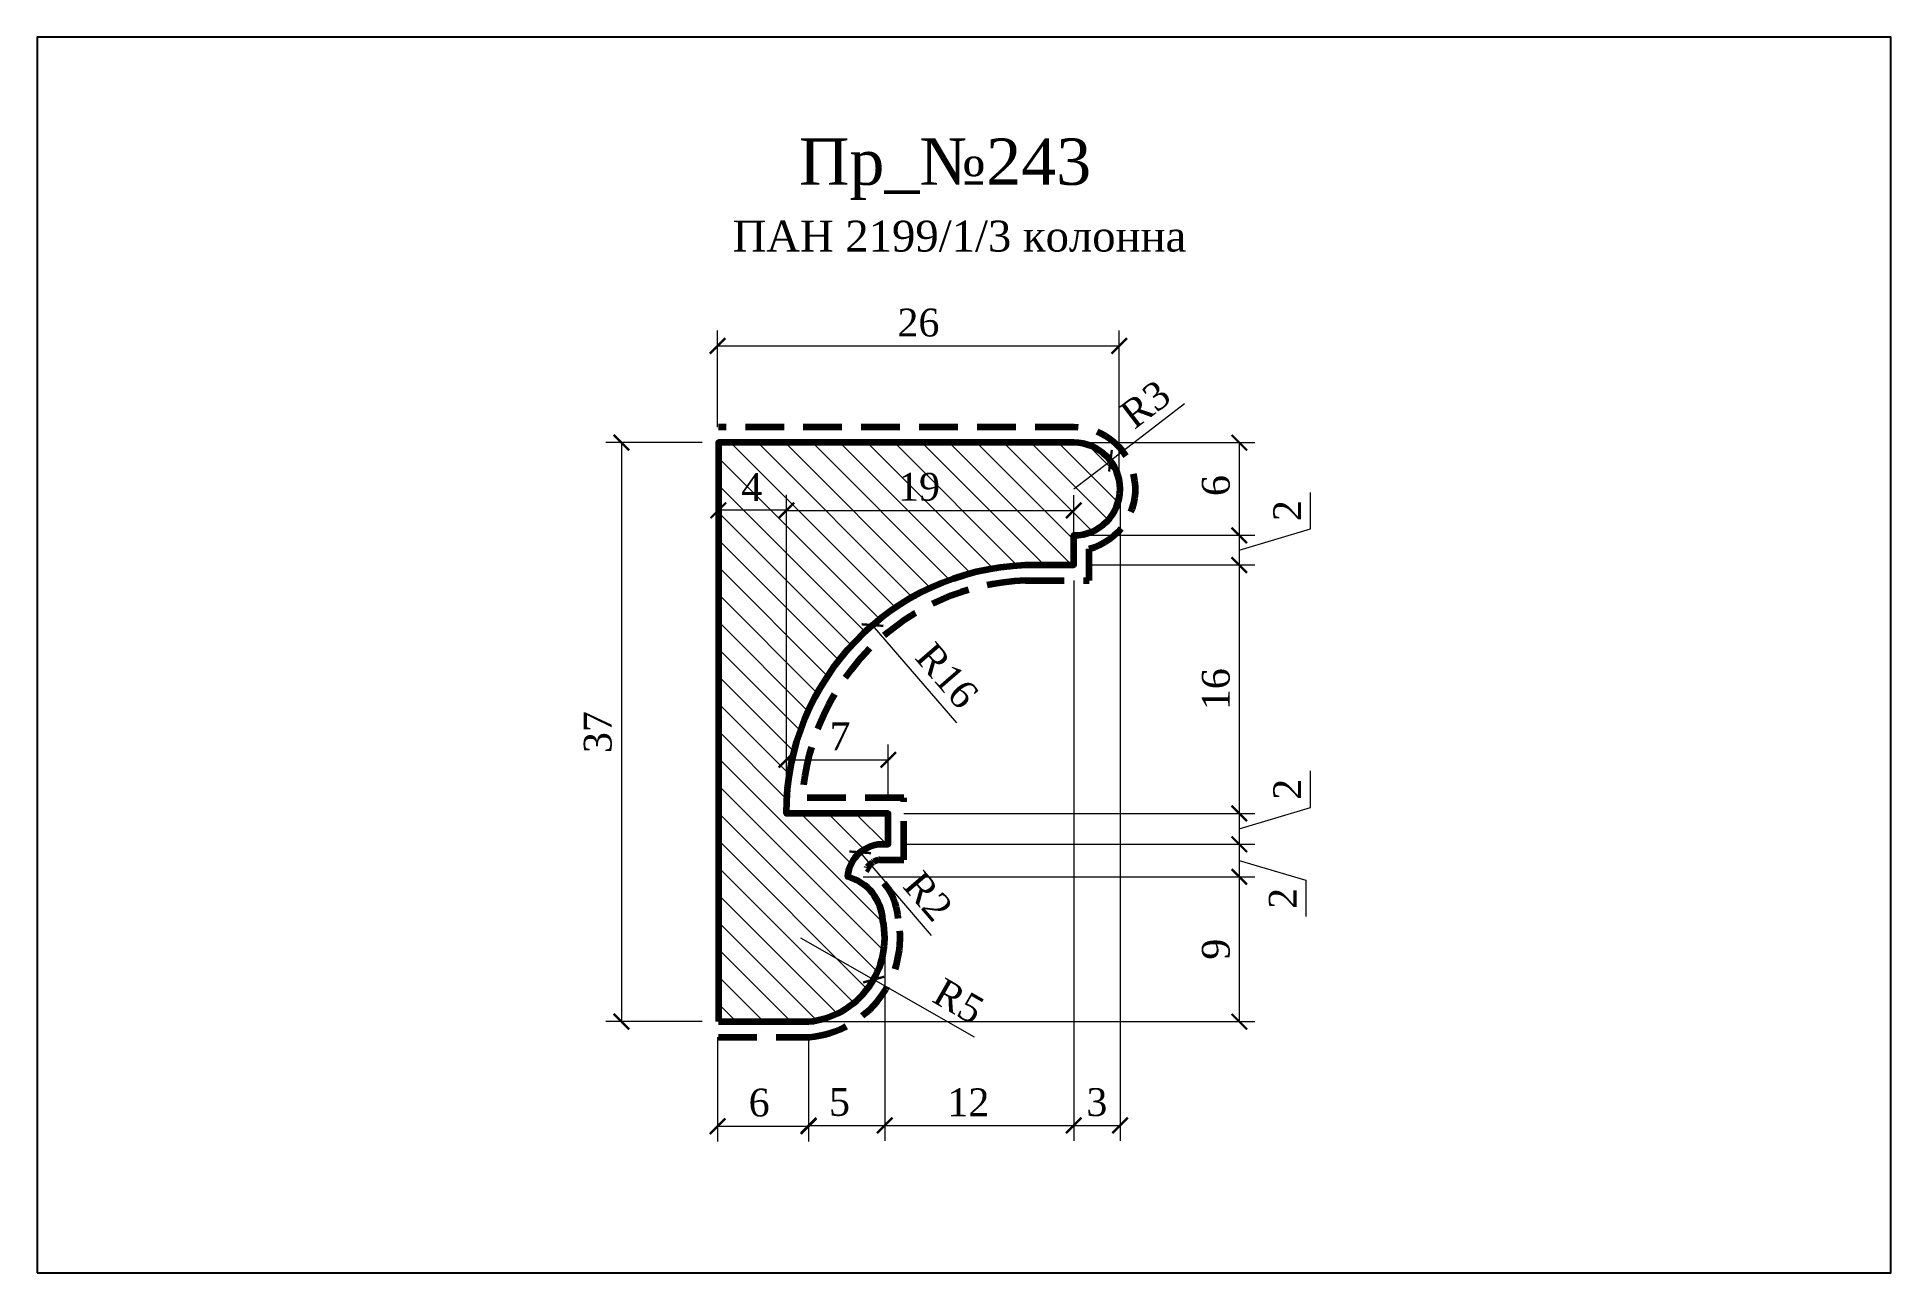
# Model space of a CAD drawing. Header units: millimetres. Extents: x 309500 to 309620, y -103061 to -102981.
import ezdxf

# ---------------------------------------------------------------- set-up
doc = ezdxf.new("R2010")
doc.units = ezdxf.units.MM
doc.header["$MEASUREMENT"] = 0
doc.linetypes.add('HIDDEN', pattern=[0.375, 0.25, -0.125])
doc.layers.add('Outside panel', color=7, linetype='Continuous', lineweight=18, true_color=0x7f5e57)
doc.layers.add('линия 15', color=7, linetype='Continuous', lineweight=15)
doc.layers.add('линия 50', color=1, linetype='Continuous', lineweight=140)
doc.layers.add('размеры в модели', color=7, linetype='Continuous')
doc.styles.add('ELECT', font='times.ttf')
doc.styles.get("Standard").update_dxf_attribs({"font": 'times.ttf'})
doc.dimstyles.new('M_1', dxfattribs={"dimtxt": 1.8, "dimasz": 1, "dimexe": 1, "dimexo": 1, "dimgap": 0.6, "dimtad": 1, "dimdec": 0, "dimdsep": 46, "dimtxsty": 'Standard', "dimblk": 'ARCHTICK', "dimcen": -5, "dimclrd": 7, "dimclre": 7, "dimclrt": 7, "dimadec": 0, "dimazin": 0, "dimtfac": 1, "dimtdec": 0, "dimtmove": 0, "dimatfit": 3, "dimfxl": 1, "dimtolj": 1, "dimtzin": 0, "dimlwd": 5, "dimlwe": 5, "dimarcsym": 0})

# ---------------------------------------------------------------- blocks, each defined once
blk = doc.blocks.new('_ArchTick')
at = {"color": 0, "linetype": 'ByBlock', "const_width": 0.15}
blk.add_lwpolyline([(-0.5, -0.5), (0.5, 0.5)], dxfattribs=at)
blk = doc.blocks.new('*D19')
at = {"layer": 'Defpoints', "color": 0, "ltscale": 1000, "transparency": 16777216}
for p in [(309569.85, -103008.37), (309567.47, -103010.2)]:
    blk.add_point(p, dxfattribs=at)
at = {"layer": 'линия 15', "color": 7, "lineweight": 5, "ltscale": 1000, "transparency": 16777216}
for p in [(309574.64, -103004.69), (309567.47, -103010.2)]:
    blk.add_line(p, (309569.85, -103008.37), dxfattribs=at)
at = {"layer": 'линия 15', "color": 7, "lineweight": 5, "ltscale": 1000, "transparency": 16777216, "rotation": 217.5320167961876}
blk.add_blockref('_ArchTick', (309569.85, -103008.37), dxfattribs=at)
at = {"layer": 'линия 15', "color": 7, "ltscale": 1000, "transparency": 16777216, "insert": (309572.11, -103004.72), "char_height": 1.8, "attachment_point": 5, "rotation": 37.532}
blk.add_mtext('\\A1;R3', dxfattribs=at)
blk = doc.blocks.new('*D17')
at = {"layer": 'Defpoints', "color": 0, "ltscale": 1000, "transparency": 16777216}
for p in [(309567.47, -103015.12), (309555.24, -103039.25), (309567.47, -103051.4)]:
    blk.add_point(p, dxfattribs=at)
at = {"layer": 'линия 15', "color": 7, "lineweight": 5, "ltscale": 1000, "transparency": 16777216}
for p, q in [((309567.47, -103016.12), (309567.47, -103052.4)), ((309555.24, -103040.25), (309555.24, -103052.4)), ((309555.24, -103051.4), (309567.47, -103051.4))]:
    blk.add_line(p, q, dxfattribs=at)
at = {"layer": 'линия 15', "color": 7, "lineweight": 5, "ltscale": 1000, "transparency": 16777216, "rotation": 180}
blk.add_blockref('_ArchTick', (309555.24, -103051.4), dxfattribs=at)
at = {"layer": 'линия 15', "color": 7, "lineweight": 5, "ltscale": 1000, "transparency": 16777216}
blk.add_blockref('_ArchTick', (309567.47, -103051.4), dxfattribs=at)
at = {"layer": 'линия 15', "color": 7, "ltscale": 1000, "transparency": 16777216, "insert": (309560.65, -103049.9), "char_height": 1.8, "attachment_point": 5}
blk.add_mtext('\\A1;12', dxfattribs=at)
blk = doc.blocks.new('*D16')
at = {"layer": 'Defpoints', "color": 0, "ltscale": 1000, "transparency": 16777216}
for p in [(309544.47, -103011.58), (309544.47, -103031.2), (309548.88, -103031.2)]:
    blk.add_point(p, dxfattribs=at)
at = {"layer": 'линия 15', "color": 7, "lineweight": 5, "ltscale": 1000, "transparency": 16777216}
for p, q in [((309544.47, -103030.2), (309544.47, -103010.58)), ((309548.88, -103011.58), (309544.47, -103011.58)), ((309548.88, -103030.2), (309548.88, -103010.58))]:
    blk.add_line(p, q, dxfattribs=at)
at = {"layer": 'линия 15', "color": 7, "lineweight": 5, "ltscale": 1000, "transparency": 16777216, "rotation": 180}
blk.add_blockref('_ArchTick', (309544.47, -103011.58), dxfattribs=at)
at = {"layer": 'линия 15', "color": 7, "lineweight": 5, "ltscale": 1000, "transparency": 16777216}
blk.add_blockref('_ArchTick', (309548.88, -103011.58), dxfattribs=at)
at = {"layer": 'линия 15', "color": 7, "ltscale": 1000, "transparency": 16777216, "insert": (309546.63, -103010.08), "char_height": 1.8, "attachment_point": 5}
blk.add_mtext('\\A1;4', dxfattribs=at)
blk = doc.blocks.new('*D15')
at = {"layer": 'Defpoints', "color": 0, "ltscale": 1000, "transparency": 16777216}
for p in [(309567.47, -103011.59), (309567.47, -103015.12), (309548.88, -103031.17)]:
    blk.add_point(p, dxfattribs=at)
at = {"layer": 'линия 15', "color": 7, "lineweight": 5, "ltscale": 1000, "transparency": 16777216}
for p, q in [((309548.88, -103030.17), (309548.88, -103010.59)), ((309548.88, -103011.59), (309567.47, -103011.59)), ((309567.47, -103014.12), (309567.47, -103010.59))]:
    blk.add_line(p, q, dxfattribs=at)
at = {"layer": 'линия 15', "color": 7, "lineweight": 5, "ltscale": 1000, "transparency": 16777216, "rotation": 180}
blk.add_blockref('_ArchTick', (309548.88, -103011.59), dxfattribs=at)
at = {"layer": 'линия 15', "color": 7, "lineweight": 5, "ltscale": 1000, "transparency": 16777216}
blk.add_blockref('_ArchTick', (309567.47, -103011.59), dxfattribs=at)
at = {"layer": 'линия 15', "color": 7, "ltscale": 1000, "transparency": 16777216, "insert": (309557.46, -103010.07), "char_height": 1.8, "attachment_point": 5}
blk.add_mtext('\\A1;19', dxfattribs=at)
blk = doc.blocks.new('*D14')
at = {"layer": 'Defpoints', "color": 0, "ltscale": 1000, "transparency": 16777216}
for p in [(309549.78, -103039.25), (309554.52, -103041.96)]:
    blk.add_point(p, dxfattribs=at)
at = {"layer": 'размеры в модели', "color": 7, "lineweight": 5, "ltscale": 1000, "transparency": 16777216}
for p in [(309549.78, -103039.25), (309561.04, -103045.69)]:
    blk.add_line(p, (309554.52, -103041.96), dxfattribs=at)
at = {"layer": 'размеры в модели', "color": 7, "lineweight": 5, "ltscale": 1000, "transparency": 16777216, "rotation": 150.2158096396788}
blk.add_blockref('_ArchTick', (309554.52, -103041.96), dxfattribs=at)
at = {"layer": 'размеры в модели', "color": 7, "ltscale": 1000, "transparency": 16777216, "insert": (309560.02, -103043.36), "char_height": 1.8, "attachment_point": 5, "rotation": 330.2158}
blk.add_mtext('\\A1;R5', dxfattribs=at)
blk = doc.blocks.new('*D13')
at = {"layer": 'Defpoints', "color": 0, "ltscale": 1000, "transparency": 16777216}
for p in [(309553.65, -103033.72), (309555.14, -103035.47)]:
    blk.add_point(p, dxfattribs=at)
at = {"layer": 'размеры в модели', "color": 7, "lineweight": 5, "ltscale": 1000, "transparency": 16777216}
blk.add_line((309558.26, -103039.11), (309553.65, -103033.72), dxfattribs=at)
at = {"layer": 'размеры в модели', "color": 7, "lineweight": 5, "ltscale": 1000, "transparency": 16777216, "rotation": 130.6014381709836}
blk.add_blockref('_ArchTick', (309553.65, -103033.72), dxfattribs=at)
at = {"layer": 'размеры в модели', "color": 7, "ltscale": 1000, "transparency": 16777216, "insert": (309558.05, -103036.56), "char_height": 1.8, "attachment_point": 5, "rotation": 310.6014}
blk.add_mtext('\\A1;R2', dxfattribs=at)
blk = doc.blocks.new('*D12')
at = {"layer": 'Defpoints', "color": 0, "ltscale": 1000, "transparency": 16777216}
for p in [(309554.45, -103019.01), (309564.94, -103031.17)]:
    blk.add_point(p, dxfattribs=at)
at = {"layer": 'размеры в модели', "color": 7, "lineweight": 5, "ltscale": 1000, "transparency": 16777216}
blk.add_line((309559.91, -103025.34), (309554.45, -103019.01), dxfattribs=at)
at = {"layer": 'размеры в модели', "color": 7, "lineweight": 5, "ltscale": 1000, "transparency": 16777216, "rotation": 130.7833435342183}
blk.add_blockref('_ArchTick', (309554.45, -103019.01), dxfattribs=at)
at = {"layer": 'размеры в модели', "color": 7, "ltscale": 1000, "transparency": 16777216, "insert": (309559.27, -103022.28), "char_height": 1.8, "attachment_point": 5, "rotation": 310.7833}
blk.add_mtext('\\A1;R16', dxfattribs=at)
blk = doc.blocks.new('*D11')
at = {"layer": 'Defpoints', "color": 0, "ltscale": 1000, "transparency": 16777216}
for p in [(309555.47, -103027.73), (309548.88, -103031.2), (309555.47, -103031.2)]:
    blk.add_point(p, dxfattribs=at)
at = {"layer": 'размеры в модели', "color": 7, "lineweight": 5, "ltscale": 1000, "transparency": 16777216}
for p, q in [((309548.88, -103030.2), (309548.88, -103026.73)), ((309555.47, -103030.2), (309555.47, -103026.73)), ((309548.88, -103027.73), (309555.47, -103027.73))]:
    blk.add_line(p, q, dxfattribs=at)
at = {"layer": 'размеры в модели', "color": 7, "lineweight": 5, "ltscale": 1000, "transparency": 16777216, "rotation": 180}
blk.add_blockref('_ArchTick', (309548.88, -103027.73), dxfattribs=at)
at = {"layer": 'размеры в модели', "color": 7, "lineweight": 5, "ltscale": 1000, "transparency": 16777216}
blk.add_blockref('_ArchTick', (309555.47, -103027.73), dxfattribs=at)
at = {"layer": 'размеры в модели', "color": 7, "ltscale": 1000, "transparency": 16777216, "insert": (309552.34, -103026.21), "char_height": 1.8, "attachment_point": 5}
blk.add_mtext('\\A1;7', dxfattribs=at)
blk = doc.blocks.new('*D10')
at = {"layer": 'Defpoints', "color": 0, "ltscale": 1000, "transparency": 16777216}
for p in [(309555.24, -103039.25), (309550.31, -103044.68), (309555.24, -103051.4)]:
    blk.add_point(p, dxfattribs=at)
at = {"layer": 'размеры в модели', "color": 7, "lineweight": 5, "ltscale": 1000, "transparency": 16777216}
for p, q in [((309555.24, -103040.25), (309555.24, -103052.4)), ((309550.31, -103045.68), (309550.31, -103052.4)), ((309550.31, -103051.4), (309555.24, -103051.4))]:
    blk.add_line(p, q, dxfattribs=at)
at = {"layer": 'размеры в модели', "color": 7, "lineweight": 5, "ltscale": 1000, "transparency": 16777216, "rotation": 180}
blk.add_blockref('_ArchTick', (309550.31, -103051.4), dxfattribs=at)
at = {"layer": 'размеры в модели', "color": 7, "lineweight": 5, "ltscale": 1000, "transparency": 16777216}
blk.add_blockref('_ArchTick', (309555.24, -103051.4), dxfattribs=at)
at = {"layer": 'размеры в модели', "color": 7, "ltscale": 1000, "transparency": 16777216, "insert": (309552.31, -103049.89), "char_height": 1.8, "attachment_point": 5}
blk.add_mtext('\\A1;5', dxfattribs=at)
blk = doc.blocks.new('*D9')
at = {"layer": 'Defpoints', "color": 0, "ltscale": 1000, "transparency": 16777216}
for p in [(309544.42, -103044.68), (309550.31, -103044.68), (309550.31, -103051.45)]:
    blk.add_point(p, dxfattribs=at)
at = {"layer": 'размеры в модели', "color": 7, "lineweight": 5, "ltscale": 1000, "transparency": 16777216}
for p, q in [((309544.42, -103045.68), (309544.42, -103052.45)), ((309550.31, -103045.68), (309550.31, -103052.45)), ((309544.42, -103051.45), (309550.31, -103051.45))]:
    blk.add_line(p, q, dxfattribs=at)
at = {"layer": 'размеры в модели', "color": 7, "lineweight": 5, "ltscale": 1000, "transparency": 16777216, "rotation": 180}
blk.add_blockref('_ArchTick', (309544.42, -103051.45), dxfattribs=at)
at = {"layer": 'размеры в модели', "color": 7, "lineweight": 5, "ltscale": 1000, "transparency": 16777216}
blk.add_blockref('_ArchTick', (309550.31, -103051.45), dxfattribs=at)
at = {"layer": 'размеры в модели', "color": 7, "ltscale": 1000, "transparency": 16777216, "insert": (309547.11, -103049.93), "char_height": 1.8, "attachment_point": 5}
blk.add_mtext('\\A1;6', dxfattribs=at)
blk = doc.blocks.new('*D8')
at = {"layer": 'Defpoints', "color": 0, "ltscale": 1000, "transparency": 16777216}
for p in [(309552.85, -103035.31), (309550.31, -103044.68), (309578.19, -103044.68)]:
    blk.add_point(p, dxfattribs=at)
at = {"layer": 'размеры в модели', "color": 7, "lineweight": 5, "ltscale": 1000, "transparency": 16777216}
for p, q in [((309553.85, -103035.31), (309579.19, -103035.31)), ((309578.19, -103035.31), (309578.19, -103044.68)), ((309551.31, -103044.68), (309579.19, -103044.68))]:
    blk.add_line(p, q, dxfattribs=at)
for p, rotation in [((309578.19, -103035.31), 90), ((309578.19, -103044.68), 270)]:
    blk.add_blockref('_ArchTick', p, dxfattribs=dict(at, rotation=rotation))
at = {"layer": 'размеры в модели', "color": 7, "ltscale": 1000, "transparency": 16777216, "insert": (309576.68, -103039.99), "char_height": 1.8, "attachment_point": 5, "rotation": 90}
blk.add_mtext('\\A1;9', dxfattribs=at)
blk = doc.blocks.new('*D7')
at = {"layer": 'Defpoints', "color": 0, "ltscale": 1000, "transparency": 16777216}
for p in [(309555.47, -103033.2), (309552.85, -103035.31), (309578.19, -103035.31)]:
    blk.add_point(p, dxfattribs=at)
at = {"layer": 'размеры в модели', "color": 7, "lineweight": 5, "ltscale": 1000, "transparency": 16777216}
for p, q in [((309556.47, -103033.2), (309579.19, -103033.2)), ((309578.19, -103033.2), (309578.19, -103035.31)), ((309578.19, -103034.25), (309582.5, -103035.52)), ((309553.85, -103035.31), (309579.19, -103035.31)), ((309582.5, -103035.52), (309582.5, -103037.88))]:
    blk.add_line(p, q, dxfattribs=at)
for p, rotation in [((309578.19, -103033.2), 90), ((309578.19, -103035.31), 270)]:
    blk.add_blockref('_ArchTick', p, dxfattribs=dict(at, rotation=rotation))
at = {"layer": 'размеры в модели', "color": 7, "ltscale": 1000, "transparency": 16777216, "insert": (309581, -103036.7), "char_height": 1.8, "attachment_point": 5, "rotation": 90}
blk.add_mtext('\\A1;2', dxfattribs=at)
blk = doc.blocks.new('*D6')
at = {"layer": 'Defpoints', "color": 0, "ltscale": 1000, "transparency": 16777216}
for p in [(309555.47, -103031.2), (309555.47, -103033.2), (309578.19, -103033.2)]:
    blk.add_point(p, dxfattribs=at)
at = {"layer": 'размеры в модели', "color": 7, "lineweight": 5, "ltscale": 1000, "transparency": 16777216}
for p, q in [((309582.79, -103030.82), (309582.79, -103028.45)), ((309556.47, -103031.2), (309579.19, -103031.2)), ((309578.19, -103032.2), (309582.79, -103030.82)), ((309578.19, -103031.2), (309578.19, -103033.2)), ((309556.47, -103033.2), (309579.19, -103033.2))]:
    blk.add_line(p, q, dxfattribs=at)
for p, rotation in [((309578.19, -103031.2), 90), ((309578.19, -103033.2), 270)]:
    blk.add_blockref('_ArchTick', p, dxfattribs=dict(at, rotation=rotation))
at = {"layer": 'размеры в модели', "color": 7, "ltscale": 1000, "transparency": 16777216, "insert": (309581.29, -103029.64), "char_height": 1.8, "attachment_point": 5, "rotation": 90}
blk.add_mtext('\\A1;2', dxfattribs=at)
blk = doc.blocks.new('*D5')
at = {"layer": 'Defpoints', "color": 0, "ltscale": 1000, "transparency": 16777216}
for p in [(309567.47, -103015.12), (309555.47, -103031.2), (309578.19, -103031.2)]:
    blk.add_point(p, dxfattribs=at)
at = {"layer": 'размеры в модели', "color": 7, "lineweight": 5, "ltscale": 1000, "transparency": 16777216}
for p, q in [((309568.47, -103015.12), (309579.19, -103015.12)), ((309578.19, -103015.12), (309578.19, -103031.2)), ((309556.47, -103031.2), (309579.19, -103031.2))]:
    blk.add_line(p, q, dxfattribs=at)
for p, rotation in [((309578.19, -103015.12), 90), ((309578.19, -103031.2), 270)]:
    blk.add_blockref('_ArchTick', p, dxfattribs=dict(at, rotation=rotation))
at = {"layer": 'размеры в модели', "color": 7, "ltscale": 1000, "transparency": 16777216, "insert": (309576.68, -103023.16), "char_height": 1.8, "attachment_point": 5, "rotation": 90}
blk.add_mtext('\\A1;16', dxfattribs=at)
blk = doc.blocks.new('*D4')
at = {"layer": 'Defpoints', "color": 0, "ltscale": 1000, "transparency": 16777216}
for p in [(309567.47, -103013.2), (309567.47, -103015.12), (309578.19, -103015.12)]:
    blk.add_point(p, dxfattribs=at)
at = {"layer": 'размеры в модели', "color": 7, "lineweight": 5, "ltscale": 1000, "transparency": 16777216}
for p, q in [((309582.79, -103012.78), (309582.79, -103010.42)), ((309578.19, -103014.16), (309582.79, -103012.78)), ((309568.47, -103013.2), (309579.19, -103013.2)), ((309578.19, -103013.2), (309578.19, -103015.12)), ((309568.47, -103015.12), (309579.19, -103015.12))]:
    blk.add_line(p, q, dxfattribs=at)
for p, rotation in [((309578.19, -103013.2), 90), ((309578.19, -103015.12), 270)]:
    blk.add_blockref('_ArchTick', p, dxfattribs=dict(at, rotation=rotation))
at = {"layer": 'размеры в модели', "color": 7, "ltscale": 1000, "transparency": 16777216, "insert": (309581.29, -103011.6), "char_height": 1.8, "attachment_point": 5, "rotation": 90}
blk.add_mtext('\\A1;2', dxfattribs=at)
blk = doc.blocks.new('*D3')
at = {"layer": 'Defpoints', "color": 0, "ltscale": 1000, "transparency": 16777216}
for p in [(309567.35, -103007.2), (309567.47, -103013.2), (309578.19, -103013.2)]:
    blk.add_point(p, dxfattribs=at)
at = {"layer": 'размеры в модели', "color": 7, "lineweight": 5, "ltscale": 1000, "transparency": 16777216}
for p, q in [((309568.35, -103007.2), (309579.19, -103007.2)), ((309578.19, -103007.2), (309578.19, -103013.2)), ((309568.47, -103013.2), (309579.19, -103013.2))]:
    blk.add_line(p, q, dxfattribs=at)
for p, rotation in [((309578.19, -103007.2), 90), ((309578.19, -103013.2), 270)]:
    blk.add_blockref('_ArchTick', p, dxfattribs=dict(at, rotation=rotation))
at = {"layer": 'размеры в модели', "color": 7, "ltscale": 1000, "transparency": 16777216, "insert": (309576.68, -103009.98), "char_height": 1.8, "attachment_point": 5, "rotation": 90}
blk.add_mtext('\\A1;6', dxfattribs=at)
blk = doc.blocks.new('*D2')
at = {"layer": 'Defpoints', "color": 0, "ltscale": 1000, "transparency": 16777216}
for p in [(309544.42, -103007.2), (309538.19, -103044.68), (309544.42, -103044.68)]:
    blk.add_point(p, dxfattribs=at)
at = {"layer": 'размеры в модели', "color": 7, "lineweight": 5, "ltscale": 1000, "transparency": 16777216}
for p, q in [((309543.42, -103007.2), (309537.19, -103007.2)), ((309538.19, -103007.2), (309538.19, -103044.68)), ((309543.42, -103044.68), (309537.19, -103044.68))]:
    blk.add_line(p, q, dxfattribs=at)
for p, rotation in [((309538.19, -103007.2), 90), ((309538.19, -103044.68), 270)]:
    blk.add_blockref('_ArchTick', p, dxfattribs=dict(at, rotation=rotation))
at = {"layer": 'размеры в модели', "color": 7, "ltscale": 1000, "transparency": 16777216, "insert": (309536.67, -103025.94), "char_height": 1.8, "attachment_point": 5, "rotation": 90}
blk.add_mtext('\\A1;37', dxfattribs=at)

msp = doc.modelspace()

# ---------------------------------------------------------------- hatches: boundary and pattern name
at = {"layer": 'Outside panel', "ltscale": 1000}
h = msp.add_hatch(dxfattribs=at)
h.set_pattern_fill('ANSI31', color=256, scale=10, angle=90)
h.set_pattern_definition([(135, (119.1287, -6839.1733), (-0.8838834765, -0.8838834765), [])])
h.paths.add_polyline_path([(309544.47, -103044.68), (309550.31, -103044.68, 0.446989), (309555.12, -103038.13, 0.324934), (309552.85, -103035.31, -0.35322), (309554.81, -103033.2), (309555.47, -103033.2), (309555.47, -103031.2), (309548.88, -103031.2, -0.403627), (309564.33, -103015.12), (309567.47, -103015.12), (309567.47, -103013.2, 1), (309567.47, -103007.2), (309544.47, -103007.2)])

# ---------------------------------------------------------------- linework, layer by layer
at = {"color": 6, "ltscale": 1000}
msp.add_lwpolyline([(309500.37, -103060.95), (309620.37, -103060.95), (309620.37, -102980.95), (309500.37, -102980.95)], close=True, dxfattribs=at)
at = {"layer": 'линия 50', "color": 1, "linetype": 'HIDDEN', "ltscale": 10, "true_color": 0xff0909}
msp.add_lwpolyline([(309544.47, -103045.68), (309550.36, -103045.68, 0.445764), (309556.11, -103038, 0.250589), (309554.07, -103034.74, -0.198244), (309554.9, -103034.2), (309556.47, -103034.2), (309556.47, -103030.2), (309549.91, -103030.2, -0.384115), (309564.35, -103016.12), (309568.47, -103016.12), (309568.47, -103014.07, 0.881018), (309567.47, -103006.2), (309544.47, -103006.2)], format="xyb", dxfattribs=at)
at = {"layer": 'линия 50', "color": 7}
msp.add_lwpolyline([(309544.47, -103044.68), (309550.31, -103044.68, 0.446989), (309555.12, -103038.13, 0.324934), (309552.85, -103035.31, -0.35322), (309554.81, -103033.2), (309555.47, -103033.2), (309555.47, -103031.2), (309548.88, -103031.2, -0.403627), (309564.33, -103015.12), (309567.47, -103015.12), (309567.47, -103013.2, 1), (309567.47, -103007.2), (309544.47, -103007.2), (309544.47, -103044.68)], format="xyb", close=True, dxfattribs=at)

# ---------------------------------------------------------------- texts
at = {"color": 5, "ltscale": 1000, "style": 'ELECT'}
msp.add_text('Пр_№243', height=3, dxfattribs=at).set_placement((309549.68, -102990.51))
at = {"color": 7, "ltscale": 1000, "style": 'ELECT'}
msp.add_text('ПАН 2199/1/3 колонна', height=2, dxfattribs=at).set_placement((309545.39, -102994.83))

# ---------------------------------------------------------------- dimensions: what is measured, and where the dimension line sits
at = {"layer": 'линия 15', "color": 7, "ltscale": 1000}
dim = msp.add_radius_dim(center=(309567.47, -103010.2), mpoint=(309569.85, -103008.37), dimstyle='M_1', dxfattribs=at)
dim.commit()
dim.dimension.update_dxf_attribs({"geometry": '*D19', "text_midpoint": (309572.11, -103004.72)})
for base, p1, p2, picture, middle in [((309544.47, -103011.58), (309548.88, -103031.2), (309544.47, -103031.2), '*D16', (309546.63, -103011.58)), ((309567.47, -103011.59), (309548.88, -103031.17), (309567.47, -103015.12), '*D15', (309557.46, -103011.59)), ((309567.47, -103051.4), (309555.24, -103039.25), (309567.47, -103015.12), '*D17', (309560.65, -103051.4))]:
    dim = msp.add_linear_dim(base=base, p1=p1, p2=p2, dimstyle='M_1', dxfattribs=at)
    dim.commit()
    dim.dimension.update_dxf_attribs({"geometry": picture, "text_midpoint": middle, "dimtype": 128})
msp.add_linear_dim(base=(309570.47, -103051.4), p1=(309567.47, -103015.12), p2=(309570.47, -103010.2), dimstyle='M_1', dxfattribs=at).render()
at = {"layer": 'размеры в модели', "color": 5, "ltscale": 1000}
msp.add_linear_dim(base=(309570.42, -103000.94), p1=(309544.42, -103007.2), p2=(309570.42, -103010.2), dimstyle='M_1', dxfattribs=at).render()
for base, p1, p2, picture, middle in [((309538.19, -103044.68), (309544.42, -103007.2), (309544.42, -103044.68), '*D2', (309536.67, -103025.94)), ((309578.19, -103015.12), (309567.47, -103013.2), (309567.47, -103015.12), '*D4', (309581.29, -103012.18)), ((309578.19, -103031.2), (309567.47, -103015.12), (309555.47, -103031.2), '*D5', (309576.68, -103023.16)), ((309578.19, -103033.2), (309555.47, -103031.2), (309555.47, -103033.2), '*D6', (309581.29, -103030.22)), ((309578.19, -103044.68), (309552.85, -103035.31), (309550.31, -103044.68), '*D8', (309576.68, -103039.99))]:
    dim = msp.add_linear_dim(base=base, p1=p1, p2=p2, angle=90, dimstyle='M_1', dxfattribs=at)
    dim.commit()
    dim.dimension.update_dxf_attribs({"geometry": picture, "text_midpoint": middle})
for base, p1, p2, picture, middle in [((309578.19, -103013.2), (309567.35, -103007.2), (309567.47, -103013.2), '*D3', (309578.19, -103009.98)), ((309578.19, -103035.31), (309555.47, -103033.2), (309552.85, -103035.31), '*D7', (309582.5, -103036.12))]:
    dim = msp.add_linear_dim(base=base, p1=p1, p2=p2, angle=90, dimstyle='M_1', dxfattribs=at)
    dim.commit()
    dim.dimension.update_dxf_attribs({"geometry": picture, "text_midpoint": middle, "dimtype": 128})
for center, mpoint, picture, middle in [((309564.94, -103031.17), (309554.45, -103019.01), '*D12', (309558.12, -103023.27)), ((309555.14, -103035.47), (309553.65, -103033.72), '*D13', (309556.91, -103037.53)), ((309549.78, -103039.25), (309554.52, -103041.96), '*D14', (309559.27, -103044.68))]:
    dim = msp.add_radius_dim(center=center, mpoint=mpoint, dimstyle='M_1', dxfattribs=at)
    dim.commit()
    dim.dimension.update_dxf_attribs({"geometry": picture, "text_midpoint": middle, "dimtype": 132})
for base, p1, p2, picture, middle in [((309555.47, -103027.73), (309548.88, -103031.2), (309555.47, -103031.2), '*D11', (309552.34, -103027.73)), ((309555.24, -103051.4), (309550.31, -103044.68), (309555.24, -103039.25), '*D10', (309552.31, -103051.4)), ((309550.31, -103051.45), (309544.42, -103044.68), (309550.31, -103044.68), '*D9', (309547.11, -103051.45))]:
    dim = msp.add_linear_dim(base=base, p1=p1, p2=p2, dimstyle='M_1', dxfattribs=at)
    dim.commit()
    dim.dimension.update_dxf_attribs({"geometry": picture, "text_midpoint": middle, "dimtype": 128})

doc.saveas('drawing.dxf')
